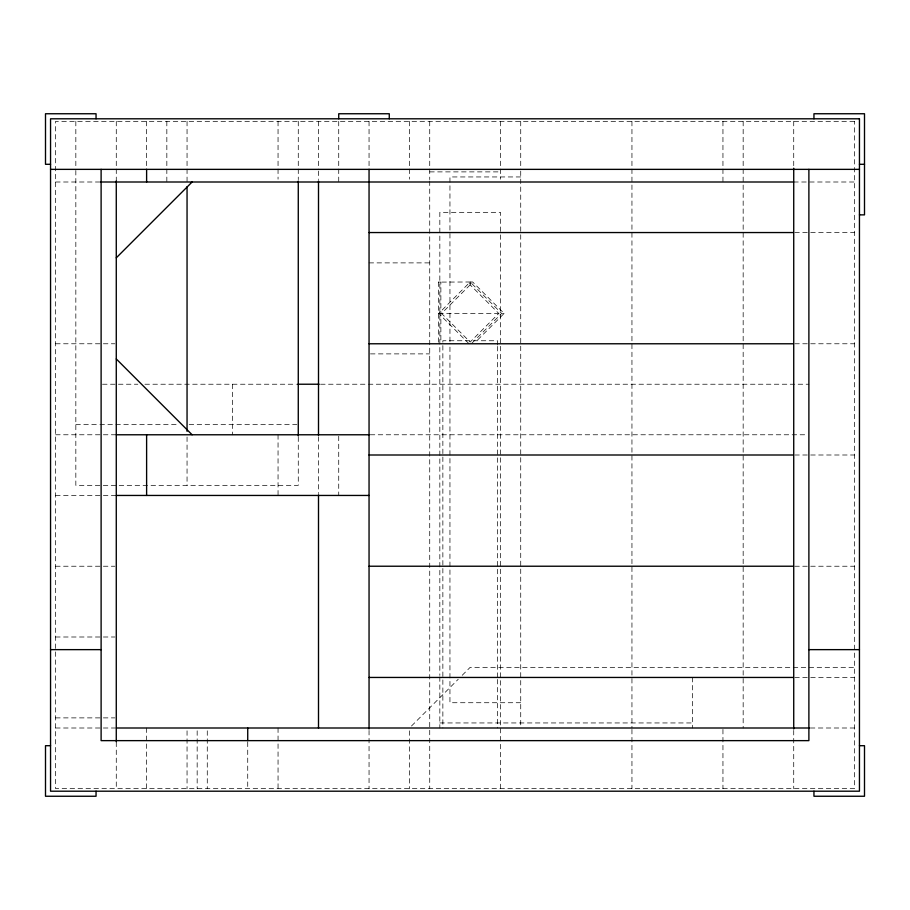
<?xml version="1.0" encoding="UTF-8"?>
<svg xmlns="http://www.w3.org/2000/svg" width="910" height="910" viewBox="0 0 910 910"><rect width="100%" height="100%" fill="white"/><g stroke="black" fill="none" stroke-linecap="round" stroke-linejoin="round"><path stroke-width="0.68" stroke-dasharray="4.55 3.41" d="M469.037 343.775L438.711 313.45L470.163 281.986L472.665 281.986L504.117 313.45L475.611 341.955M470.163 284.841L441.566 313.45L470.163 342.046L498.76 313.45L470.163 284.841L470.163 281.986L501.626 313.45L471.289 343.775M411.491 726.009L458.23 679.269M462.212 675.288L470.163 667.337L854.388 667.337M438.37 342.274L438.37 282.1L472.665 281.986M429.725 171.888L500.5 171.888M520.725 176.95L449.95 176.95L449.95 341.785M55.612 182L99.577 182M793.725 182L854.388 182M794.783 232.55L854.388 232.55M369.05 262.888L429.725 262.888M438.37 282.1L440.872 282.1L440.872 342.274M469.037 283.112L471.289 283.112M438.711 313.45L504.117 313.45M55.612 343.775L114.865 343.775M794.783 343.775L854.388 343.775M370.461 353.888L429.725 353.888M102.523 384.225L137.854 384.225M144.929 384.225L296.433 384.225M320.57 384.225L808.888 384.225M75.837 424.663L98.507 424.663M99.918 424.663L179.259 424.663M189.178 424.663L296.865 424.663M55.612 434.775L116.275 434.775M370.256 434.775L807.466 434.775M794.783 455L854.388 455M55.612 495.45L116.275 495.45M55.612 566.225L114.865 566.225M794.783 566.225L854.388 566.225M55.612 637L114.865 637M794.783 677.449L854.388 677.449M520.725 702.725L449.95 702.725L449.95 343.207M55.612 717.888L114.865 717.888M439.837 722.949L692.612 722.949M55.612 728L115.149 728M810.344 728L854.388 728M793.725 121.337L793.725 167.895M793.725 730.411L793.725 788.663M743.163 121.337L743.163 728M722.949 121.337L722.949 182M722.949 729.41L722.949 788.663M692.612 677.449L692.612 728M631.949 121.337L631.949 728M631.949 729.41L631.949 788.663M520.725 121.337L520.725 169.635M520.725 171.057L520.725 728M500.5 121.337L500.5 179.179M500.5 788.663L500.5 212.337L439.837 212.337L439.837 675.436M497.463 345.004L497.463 340.75L442.863 340.75L442.863 728M497.463 346.414L497.463 678.348M497.463 679.44L497.463 728M439.837 676.858L439.837 728M429.725 121.337L429.725 179.588M429.725 181.01L429.725 788.663M409.5 121.337L409.5 179.179M409.5 730.821L409.5 788.663M369.05 121.337L369.05 167.895M369.05 730.411L369.05 788.663M338.725 121.337L338.725 182M338.725 436.186L338.725 495.45M318.5 121.337L318.5 169.635M318.5 171.057L318.5 179.588M318.5 436.743L318.5 493.573M298.275 121.337L298.275 179.634M298.275 436.993L298.275 485.337L75.837 485.337L75.837 168.259M278.05 121.337L278.05 179.179M278.05 434.775L278.05 495.45M278.05 728L278.05 788.663M247.725 742.105L247.725 788.663M232.55 384.225L232.55 434.775M207.275 730.821L207.275 788.663M197.163 730.821L197.163 788.663M187.05 121.337L187.05 182M187.05 436.993L187.05 485.337M187.05 730.821L187.05 788.663M166.837 121.337L166.837 182M146.612 121.337L146.612 167.895M146.612 728L146.612 788.663M116.275 121.337L116.275 182M116.275 742.105L116.275 788.663M75.837 121.337L75.837 166.837M854.388 121.337L55.612 121.337L55.612 788.663L854.388 788.663L854.388 121.337"/><path stroke-width="1.36" d="M116.275 257.837L192.112 182M50.55 164.3L45.5 164.3L45.5 113.75L96.05 113.75L96.05 118.8M859.449 164.3L864.5 164.3M50.55 169.362L859.449 169.362M100.407 182L793.725 182M859.449 214.862L864.5 214.862L864.5 113.75L813.949 113.75L813.949 118.8M369.05 232.55L793.372 232.55M369.05 343.775L793.372 343.775M297.854 384.225L319.148 384.225M116.275 434.775L369.05 434.775M369.05 455L793.372 455M116.275 495.45L369.05 495.45M369.05 566.225L793.372 566.225M50.55 649.638L101.112 649.638M808.888 649.638L859.449 649.638M369.05 677.449L793.372 677.449M116.275 728L809.24 728M50.55 745.699L45.5 745.699L45.5 796.25L96.05 796.25L96.05 791.199M859.449 745.699L864.5 745.699L864.5 796.25L813.949 796.25L813.949 791.199M116.275 358.95L192.112 434.775M808.888 169.362L808.888 740.638L101.112 740.638L101.112 169.362M793.725 168.213L793.725 728.99M389.275 118.8L389.275 113.75L338.725 113.75L338.725 118.8M369.05 169.305L369.05 728.99M318.5 181.01L318.5 435.321M318.5 494.995L318.5 728M298.275 181.056L298.275 435.958M247.725 728L247.725 740.694M187.05 186.743L187.05 431.306M146.612 169.305L146.612 182M146.612 434.775L146.612 495.45M116.275 180.84L116.275 741.786M859.449 118.8L50.55 118.8L50.55 791.199L859.449 791.199L859.449 118.8"/></g></svg>
